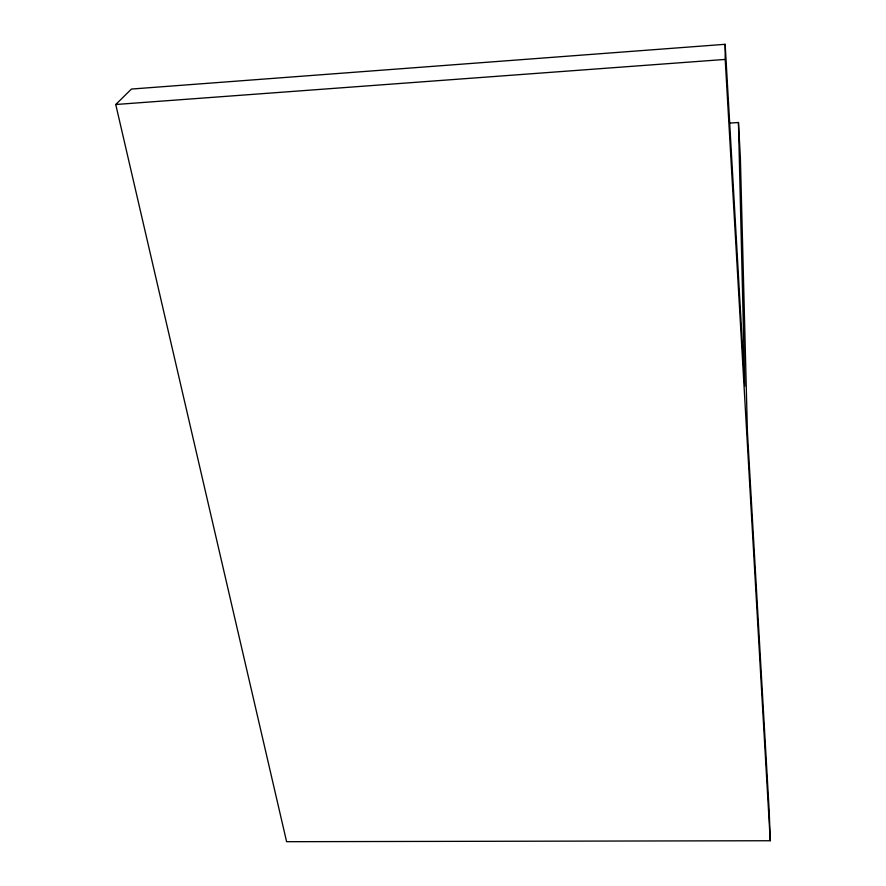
<?xml version="1.0" encoding="UTF-8"?>
<svg xmlns="http://www.w3.org/2000/svg" width="886" height="886" viewBox="0 0 886 886"><rect width="100%" height="100%" fill="white"/><g stroke="black" fill="none" stroke-linecap="round" stroke-linejoin="round"><path stroke-width="1.33" d="M738.448 122.501L740.364 157.298L747.419 431.958L769.247 812.108L770.255 840.736L286.61 841.7L115.745 104.504L131.449 89.054L725.158 44.3L744.794 386.218L738.448 122.501L730.186 123.065M115.745 104.504L725.202 59.417L725.158 44.3M725.202 59.417L770.255 840.736"/></g></svg>
